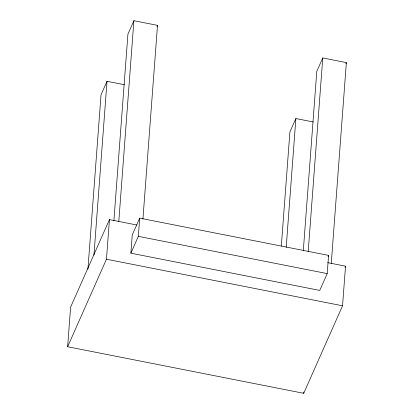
<?xml version="1.0" encoding="UTF-8"?>
<svg xmlns="http://www.w3.org/2000/svg" width="414" height="414" viewBox="0 0 414 414"><rect width="100%" height="100%" fill="white"/><g stroke="black" fill="none" stroke-linecap="round" stroke-linejoin="round"><path stroke-width="0.62" d="M327.753 262.667L345.524 266.176L342.544 305.786L303.716 393.3L67.632 346.735L70.608 307.126L109.441 219.611L136.729 224.993M87.918 269.24L101.037 94.749L107.014 81.284L124.407 84.715M93.942 255.133L107.014 81.284M67.632 346.735L106.46 259.226L109.441 219.611M113.881 220.885L127.921 34.165L133.893 20.7L157.501 25.357L142.928 219.161M118.792 221.588L133.893 20.7M130.876 253.177L132.242 234.971L139.709 218.142L328.576 255.391L327.21 273.597L319.743 290.426L130.876 253.177L138.343 236.347L139.709 218.142M281.334 245.963L289.904 131.999L295.881 118.539L313.274 121.97M286.193 247.308L295.881 118.539M303.327 250.408L316.788 71.415L322.76 57.95L346.368 62.607L331.262 263.495M308.187 251.753L322.76 57.95M303.716 393.3L303.809 392.022M156.984 26.527L157.501 25.357M345.85 63.777L346.368 62.607M328.064 256.556L328.576 255.391M345.002 267.351L345.524 266.176M138.343 236.347L327.21 273.597M106.46 259.226L342.544 305.786"/></g></svg>
